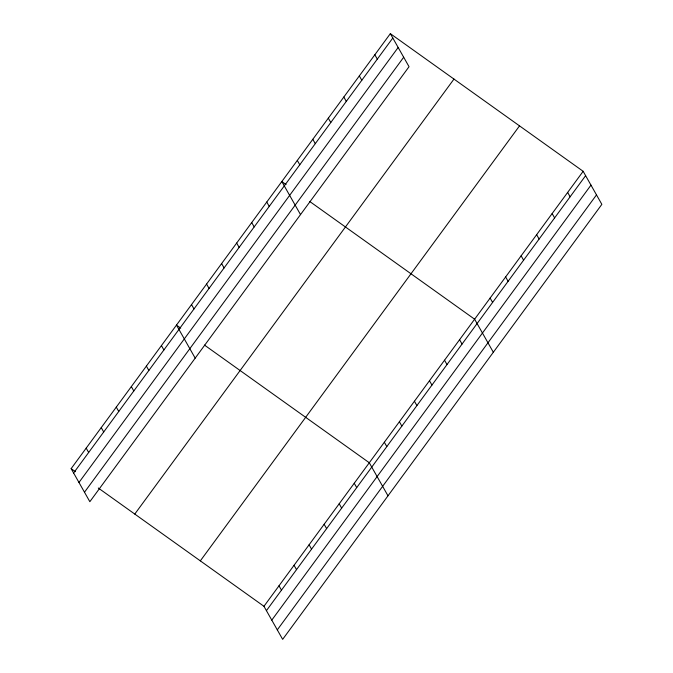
<?xml version="1.0" encoding="UTF-8"?>
<svg xmlns="http://www.w3.org/2000/svg" width="673" height="673" viewBox="0 0 673 673"><rect width="100%" height="100%" fill="white"/><g stroke="black" fill="none" stroke-linecap="round" stroke-linejoin="round"><path stroke-width="1.01" d="M390.34 33.65L409.041 66.703L89.846 501.696L71.145 468.635L390.34 33.65L583.155 171.304L601.855 204.365L282.66 639.35L263.959 606.297L98.292 488.018M73.609 472.993L392.805 38.008M78.968 482.465L398.164 47.48M84.487 492.224L403.682 57.239M134.777 514.063L453.972 79.078M200.327 560.87L519.522 125.876M263.959 606.297L583.155 171.304M266.424 610.655L585.619 175.661M271.783 620.119L590.978 185.134M277.301 629.878L596.497 194.892M286.059 184.579L281.819 181.55L300.52 214.603M309.807 201.53L474.625 319.204L493.326 352.257M180.726 328.121L176.477 325.093L195.187 358.145M204.474 345.081L369.292 462.746L387.993 495.808M71.145 468.635L75.393 471.664M567.65 192.436L570.115 196.794M552.146 213.56L554.611 217.917M536.642 234.692L539.107 239.05M521.138 255.816L523.602 260.173M505.633 276.948L508.098 281.306M374.836 54.782L377.301 59.131M490.129 298.072L492.594 302.429M359.332 75.906L361.796 80.264M343.827 97.038L346.292 101.387M459.575 339.705L462.04 344.063M328.323 118.162L330.788 122.52M444.533 360.215L446.998 364.573M312.819 139.294L315.284 143.643M429.483 380.725L431.948 385.082M297.315 160.418L299.779 164.776M414.433 401.226L416.898 405.583M399.383 421.735L401.848 426.093M266.769 202.051L269.234 206.409M384.342 442.245L386.807 446.594M251.719 222.561L254.184 226.919M236.669 243.062L239.134 247.42M354.242 483.256L356.707 487.614M221.627 263.572L224.092 267.93M339.192 503.757L341.657 508.115M206.577 284.082L209.042 288.439M324.15 524.267L326.615 528.625M191.527 304.583L193.992 308.941M309.1 544.777L311.565 549.134M294.051 565.278L296.515 569.636M161.436 345.602L163.901 349.96M279.001 585.788L281.474 590.145M146.386 366.104L148.851 370.461M131.336 386.613L133.801 390.971M116.286 407.123L118.759 411.472M101.244 427.624L103.709 431.982M86.194 448.134L88.659 452.492"/></g></svg>
